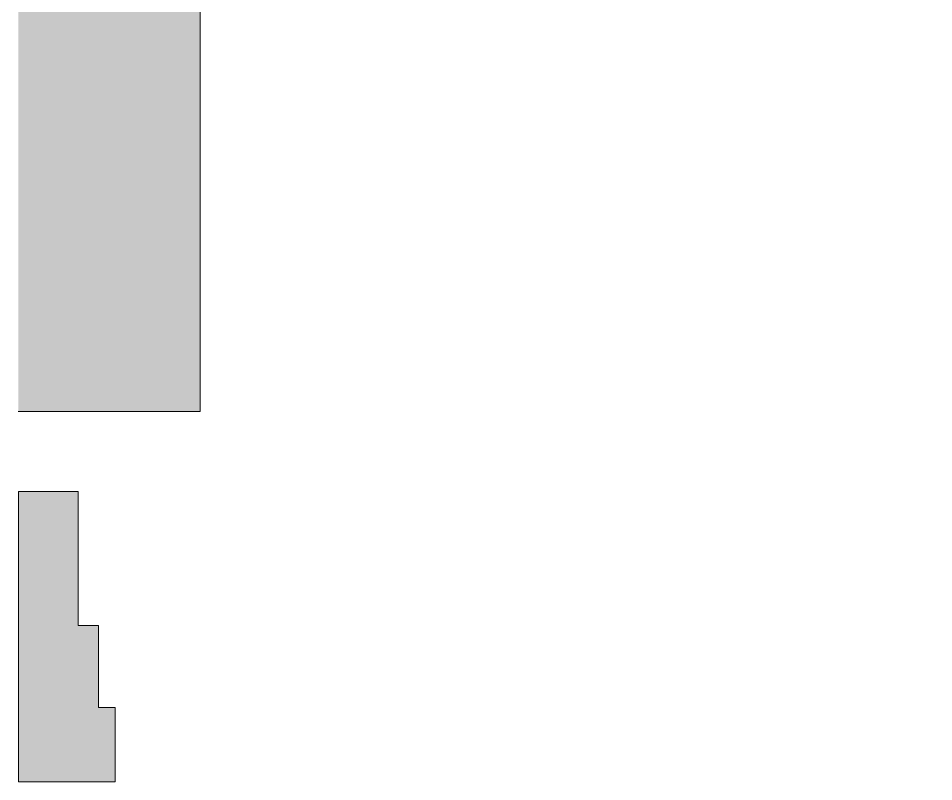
# Model space of a CAD drawing. Header units: inches. Extents: x -1159 to 2819, y -194 to 4438.
# Drawn here: x 302 to 2819, y 24 to 2122 of the extents above; entities that cross this region are included whole.
import ezdxf

# ---------------------------------------------------------------- set-up
doc = ezdxf.new("R2010")
doc.units = ezdxf.units.IN
doc.header["$MEASUREMENT"] = 0
doc.layers.add('A-DETL', color=90, linetype='Continuous', lineweight=9)
doc.layers.add('A-DETL-GENF', color=92, linetype='Continuous', lineweight=9)

msp = doc.modelspace()

# ---------------------------------------------------------------- hatches: boundary and pattern name
at = {"layer": 'A-DETL-GENF'}
h = msp.add_hatch(color=254, dxfattribs=at)
h.paths.add_polyline_path([(466.6, 23.6), (568.6, 23.6), (568.6, 227.6), (523.1, 227.6), (523.1, 453.1), (466.6, 453.1), (466.6, 821.1), (302.8, 821.1), (302.8, 23.6)], flags=0)
h.paths.add_polyline_path([(753.8, 1040.7), (802.2, 1040.7), (802.2, 2301.4), (583.5, 2301.4), (583.5, 3293.5), (302.4, 3293.5), (302.4, 1040.7), (583.5, 1040.7)], flags=0)
h.paths.add_polyline_path([(1818.3, 3566.4), (1818.3, 3659.5), (2629.3, 3659.5), (2629.3, 3835.4), (2685.3, 3835.4), (2685.3, 4155.8), (2819.4, 4156.6), (2819.4, 4437.5), (2548.7, 4437.5), (2548.7, 4156.6), (1818.3, 4156.6), (1818.3, 4406.1), (1339.2, 4406.1), (1339.2, 4131.3), (1261.2, 4131.3), (1261.2, 3651.9), (1339.2, 3651.9), (1339.2, 3566.4)], flags=0)

# ---------------------------------------------------------------- linework, layer by layer
at = {"layer": 'A-DETL'}
for p, q in [((802.2, 1040.7), (802.2, 2301.4)), ((302.4, 1040.7), (802.2, 1040.7)), ((466.6, 821.1), (302.8, 821.1)), ((302.8, 821.1), (302.8, 23.6)), ((466.6, 453.1), (466.6, 821.1)), ((523.1, 453.1), (466.6, 453.1)), ((523.1, 227.6), (523.1, 453.1)), ((568.6, 227.6), (523.1, 227.6)), ((568.6, 23.6), (568.6, 227.6)), ((302.8, 23.6), (568.6, 23.6))]:
    msp.add_line(p, q, dxfattribs=at)

doc.saveas('drawing.dxf')
